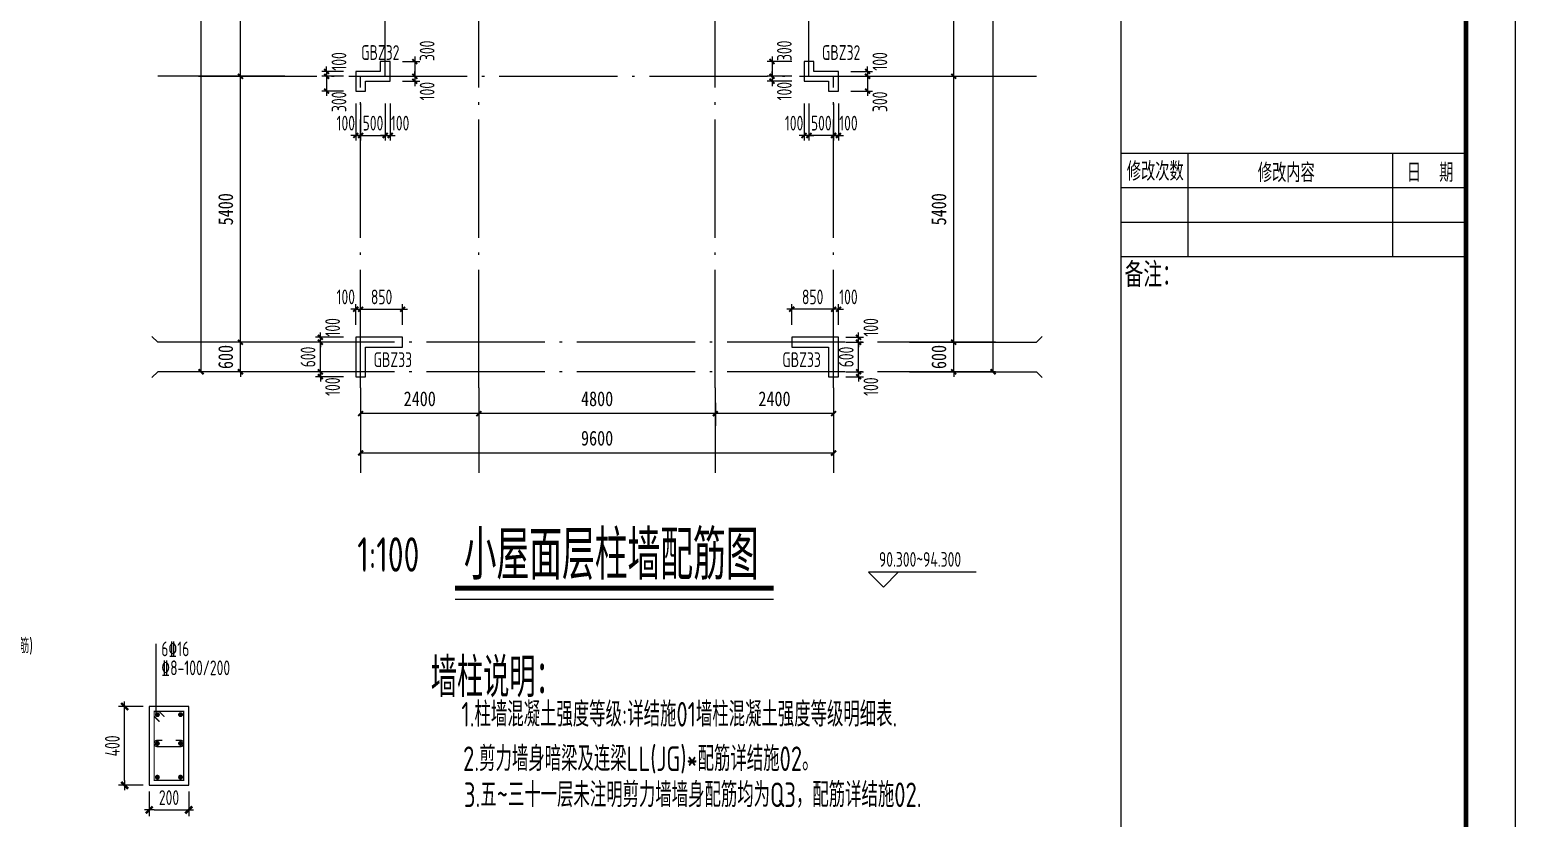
# Model space of a CAD drawing. Extents: x -144902 to 588294, y -160863 to 65494.
# Drawn here: x 33546 to 63700, y -132837 to -116824 of the extents above; entities that cross this region are included whole.
import ezdxf
from ezdxf.enums import TextEntityAlignment as Align

# ---------------------------------------------------------------- set-up
doc = ezdxf.new("R2010")
doc.units = 0
doc.header["$LTSCALE"] = 100
doc.linetypes.add('ACAD_ISO04W100', pattern=[30.5, 24, -3, 0.5, -3])
doc.layers.get('0').update_dxf_attribs({"linetype": 'CONTINUOUS'})
doc.layers.get('Defpoints').update_dxf_attribs({"linetype": 'CONTINUOUS'})
for name, color, linetype in [('1508', 2, 'CONTINUOUS'), ('AXIS', 3, 'CONTINUOUS'), ('colu', 255, 'CONTINUOUS'), ('DIM', 3, 'CONTINUOUS'), ('DIM_ELEV', 3, 'CONTINUOUS'), ('DOTE', 253, 'ACAD_ISO04W100'), ('PUB_TITLE', 4, 'CONTINUOUS'), ('TEXT', 7, 'CONTINUOUS'), ('tk', 7, 'CONTINUOUS'), ('柱', 2, 'CONTINUOUS')]:
    doc.layers.add(name, color=color, linetype=linetype)
for name, color, linetype, lineweight in [('PUB_TEXT', 141, 'CONTINUOUS', 5), ('REIN', 6, 'CONTINUOUS', 18), ('Z-柱大样外框', 7, 'ByLayer', 18), ('Z-详图标注', 3, 'CONTINUOUS', 18)]:
    doc.layers.add(name, color=color, linetype=linetype, lineweight=lineweight)
doc.styles.add('DIM_FONT', font='SIMHEI.TTF', dxfattribs={"width": 0.8})
doc.styles.add('HZTXT2', font='tssdeng.shx', dxfattribs={"width": 0.7, "bigfont": 'tssdchn.shx'})
doc.styles.get("Standard").update_dxf_attribs({"font": 'tssdeng.shx', "width": 0.7, "bigfont": 'tssdchn.shx'})
doc.styles.add('TCCAD_Dimension', font='Tssdeng.shx', dxfattribs={"width": 0.7, "bigfont": 'tssdchn.shx'})
doc.styles.add('TSSD_Dimension', font='Tssdeng.shx', dxfattribs={"width": 0.7, "bigfont": 'tssdchn.shx'})
doc.dimstyles.new('DIMN', dxfattribs={"dimtxt": 300, "dimasz": 100, "dimexe": 250, "dimexo": 300, "dimgap": 150, "dimtad": 1, "dimdec": 0, "dimzin": 0, "dimdsep": 46, "dimtxsty": 'DIM_FONT', "dimblk": 'ARCHTICK', "dimcen": 0.09, "dimclrt": 7, "dimazin": 2, "dimtfac": 1, "dimtdec": 0, "dimtix": 1, "dimtmove": 2, "dimatfit": 3, "dimfxl": 1, "dimtolj": 1, "dimtzin": 0, "dimarcsym": 0})
doc.dimstyles.new('TCCAD_25_100', dxfattribs={"dimtxt": 300, "dimasz": 100, "dimexe": 125, "dimexo": 125, "dimgap": 100, "dimtad": 1, "dimdec": 0, "dimlfac": 0.25, "dimzin": 0, "dimdsep": 46, "dimtxsty": 'TCCAD_Dimension', "dimblk": '_TCDBK25_100', "dimcen": 0, "dimclrt": 7, "dimadec": 0, "dimazin": 0, "dimtfac": 1, "dimtdec": 0, "dimtix": 1, "dimtmove": 2, "dimatfit": 3, "dimfxl": 1, "dimtolj": 1, "dimtzin": 0, "dimarcsym": 0})
doc.dimstyles.new('TSSD_100_100', dxfattribs={"dimtxt": 300, "dimasz": 100, "dimexe": 100, "dimexo": 250, "dimgap": 100, "dimtad": 1, "dimdec": 0, "dimzin": 0, "dimdsep": 46, "dimtxsty": 'TSSD_Dimension', "dimblk": 'ARCHTICK', "dimcen": 0, "dimdle": 100, "dimclrt": 7, "dimadec": 0, "dimazin": 0, "dimtfac": 1, "dimtdec": 0, "dimtix": 1, "dimtmove": 2, "dimatfit": 3, "dimfxl": 1, "dimtolj": 1, "dimtzin": 0, "dimarcsym": 0})

# ---------------------------------------------------------------- blocks, each defined once
blk = doc.blocks.new('A1tk')
at = {"layer": 'PUB_TITLE'}
for p, q in [((76100, 41532), (83100, 41532)), ((77453, 41532), (77453, 39432)), ((81606, 41532), (81606, 39432)), ((76100, 40832), (83100, 40832)), ((76100, 40132), (83100, 40132)), ((76100, 39432), (83100, 39432))]:
    blk.add_line(p, q, dxfattribs=at)
at = {"layer": 'tk'}
blk.add_line((76100, 1000), (76100, 58400), dxfattribs=at)
at = {"layer": 'tk', "color": 5}
blk.add_lwpolyline([(0, 0), (0, 59400), (84100, 59400), (84100, 0)], close=True, dxfattribs=at)
at = {"layer": 'tk', "const_width": 100}
blk.add_lwpolyline([(2500, 1000), (83100, 1000), (83100, 58400), (2500, 58400)], close=True, dxfattribs=at)
at = {"layer": 'PUB_TITLE', "style": 'HZTXT2', "width": 0.8}
for s, height, p in [('修改次数', 380, (76792, 41181)), ('修改内容', 380, (79452, 41154)), ('日  期', 380, (82372, 41154)), ('备注：', 500, (76740, 39089))]:
    blk.add_text(s, height=height, dxfattribs=at).set_placement(p, align=Align.MIDDLE)
blk = doc.blocks.new('_TCDBK25_100')
blk.add_line((-1, 0), (1, 0))
at = {"const_width": 0.5}
blk.add_lwpolyline([(-0.7, -0.7), (0.7, 0.7)], dxfattribs=at)
blk = doc.blocks.new('*D452')
at = {"layer": 'Defpoints', "color": 0}
for p in [(35973, -132167), (36773, -132167), (36773, -132667)]:
    blk.add_point(p, dxfattribs=at)
at = {"layer": 'Z-详图标注', "color": 0, "lineweight": -2}
for p, q in [((35973, -132292), (35973, -132792)), ((36773, -132292), (36773, -132792)), ((36073, -132667), (36673, -132667))]:
    blk.add_line(p, q, dxfattribs=at)
at = {"layer": 'Z-详图标注', "color": 0, "lineweight": -2, "xscale": 100, "yscale": 100, "zscale": 100, "rotation": 180}
blk.add_blockref('_TCDBK25_100', (35973, -132667), dxfattribs=at)
at = {"layer": 'Z-详图标注', "color": 0, "lineweight": -2, "xscale": 100, "yscale": 100, "zscale": 100}
blk.add_blockref('_TCDBK25_100', (36773, -132667), dxfattribs=at)
at = {"layer": 'Z-详图标注', "color": 7, "insert": (36373, -132417), "char_height": 300, "attachment_point": 5, "style": 'TCCAD_Dimension'}
blk.add_mtext('\\A1;200', dxfattribs=at)
blk = doc.blocks.new('*D453')
at = {"layer": 'Defpoints', "color": 0}
for p in [(35473, -130567), (35973, -130567), (35973, -132167)]:
    blk.add_point(p, dxfattribs=at)
at = {"layer": 'Z-详图标注', "color": 0, "lineweight": -2}
for p, q in [((35848, -130567), (35348, -130567)), ((35473, -132067), (35473, -130667)), ((35848, -132167), (35348, -132167))]:
    blk.add_line(p, q, dxfattribs=at)
at = {"layer": 'Z-详图标注', "color": 0, "lineweight": -2, "xscale": 100, "yscale": 100, "zscale": 100}
for p, rotation in [((35473, -130567), 90), ((35473, -132167), 270)]:
    blk.add_blockref('_TCDBK25_100', p, dxfattribs=dict(at, rotation=rotation))
at = {"layer": 'Z-详图标注', "color": 7, "insert": (35223, -131367), "char_height": 300, "attachment_point": 5, "rotation": 90, "style": 'TCCAD_Dimension'}
blk.add_mtext('\\A1;400', dxfattribs=at)
blk = doc.blocks.new('_ArchTick')
at = {"color": 0, "linetype": 'ByBlock', "const_width": 0.4}
blk.add_lwpolyline([(-0.5, -0.5), (0.5, 0.5)], dxfattribs=at)
blk = doc.blocks.new('*D1185')
at = {"layer": 'AXIS', "color": 0, "lineweight": -2}
for p, q in [((47463, -124398), (47463, -124870)), ((49863, -124398), (49863, -124870)), ((49863, -124620), (47463, -124620))]:
    blk.add_line(p, q, dxfattribs=at)
at = {"layer": 'Defpoints', "color": 0}
for p in [(47463, -124098), (49863, -124098), (47463, -124620)]:
    blk.add_point(p, dxfattribs=at)
at = {"layer": 'AXIS', "color": 0, "lineweight": -2, "xscale": 100, "yscale": 100, "zscale": 100, "rotation": 180}
blk.add_blockref('_ArchTick', (47463, -124620), dxfattribs=at)
at = {"layer": 'AXIS', "color": 0, "lineweight": -2, "xscale": 100, "yscale": 100, "zscale": 100}
blk.add_blockref('_ArchTick', (49863, -124620), dxfattribs=at)
at = {"layer": 'AXIS', "color": 7, "insert": (48663, -124320), "char_height": 300, "attachment_point": 5, "style": 'DIM_FONT'}
blk.add_mtext('\\A1;2400', dxfattribs=at)
blk = doc.blocks.new('*D1191')
at = {"layer": 'AXIS', "color": 0, "lineweight": -2}
for p, q in [((51701, -107570), (53351, -107570)), ((53101, -123770), (53101, -107570)), ((51701, -123770), (53351, -123770))]:
    blk.add_line(p, q, dxfattribs=at)
at = {"layer": 'Defpoints', "color": 0}
for p in [(51401, -107570), (53101, -107570), (51401, -123770)]:
    blk.add_point(p, dxfattribs=at)
at = {"layer": 'AXIS', "color": 0, "lineweight": -2, "xscale": 100, "yscale": 100, "zscale": 100}
for p, rotation in [((53101, -107570), 90), ((53101, -123770), 270)]:
    blk.add_blockref('_ArchTick', p, dxfattribs=dict(at, rotation=rotation))
at = {"layer": 'AXIS', "color": 7, "insert": (52801, -115670), "char_height": 300, "attachment_point": 5, "rotation": 90, "style": 'DIM_FONT'}
blk.add_mtext('\\A1;16200', dxfattribs=at)
blk = doc.blocks.new('*D1192')
at = {"layer": 'AXIS', "color": 0, "lineweight": -2}
for p, q in [((51701, -114770), (52551, -114770)), ((52301, -117770), (52301, -114770)), ((51701, -117770), (52551, -117770))]:
    blk.add_line(p, q, dxfattribs=at)
at = {"layer": 'Defpoints', "color": 0}
for p in [(51401, -114770), (52301, -114770), (51401, -117770)]:
    blk.add_point(p, dxfattribs=at)
at = {"layer": 'AXIS', "color": 0, "lineweight": -2, "xscale": 100, "yscale": 100, "zscale": 100}
for p, rotation in [((52301, -114770), 90), ((52301, -117770), 270)]:
    blk.add_blockref('_ArchTick', p, dxfattribs=dict(at, rotation=rotation))
at = {"layer": 'AXIS', "color": 7, "insert": (52001, -116270), "char_height": 300, "attachment_point": 5, "rotation": 90, "style": 'DIM_FONT'}
blk.add_mtext('\\A1;3000', dxfattribs=at)
blk = doc.blocks.new('*D1193')
at = {"layer": 'AXIS', "color": 0, "lineweight": -2}
for p, q in [((51701, -117770), (52551, -117770)), ((52301, -123170), (52301, -117770)), ((51701, -123170), (52551, -123170))]:
    blk.add_line(p, q, dxfattribs=at)
at = {"layer": 'Defpoints', "color": 0}
for p in [(51401, -117770), (52301, -117770), (51401, -123170)]:
    blk.add_point(p, dxfattribs=at)
at = {"layer": 'AXIS', "color": 0, "lineweight": -2, "xscale": 100, "yscale": 100, "zscale": 100}
for p, rotation in [((52301, -117770), 90), ((52301, -123170), 270)]:
    blk.add_blockref('_ArchTick', p, dxfattribs=dict(at, rotation=rotation))
at = {"layer": 'AXIS', "color": 7, "insert": (52001, -120470), "char_height": 300, "attachment_point": 5, "rotation": 90, "style": 'DIM_FONT'}
blk.add_mtext('\\A1;5400', dxfattribs=at)
blk = doc.blocks.new('*D1194')
at = {"layer": 'AXIS', "color": 0, "lineweight": -2}
for p, q in [((51701, -123170), (52551, -123170)), ((52301, -123170), (52301, -123070)), ((52301, -123770), (52301, -123170)), ((51701, -123770), (52551, -123770)), ((52301, -123770), (52301, -123870))]:
    blk.add_line(p, q, dxfattribs=at)
at = {"layer": 'Defpoints', "color": 0}
for p in [(51401, -123170), (52301, -123170), (51401, -123770)]:
    blk.add_point(p, dxfattribs=at)
at = {"layer": 'AXIS', "color": 0, "lineweight": -2, "xscale": 100, "yscale": 100, "zscale": 100}
for p, rotation in [((52301, -123170), 270), ((52301, -123770), 90)]:
    blk.add_blockref('_ArchTick', p, dxfattribs=dict(at, rotation=rotation))
at = {"layer": 'AXIS', "color": 7, "insert": (52001, -123470), "char_height": 300, "attachment_point": 5, "rotation": 90, "style": 'DIM_FONT'}
blk.add_mtext('\\A1;600', dxfattribs=at)
blk = doc.blocks.new('*D1196')
at = {"layer": 'AXIS', "color": 0, "lineweight": -2}
for p, q in [((40263, -124261), (40263, -125670)), ((49863, -124261), (49863, -125670)), ((49863, -125420), (40263, -125420))]:
    blk.add_line(p, q, dxfattribs=at)
at = {"layer": 'Defpoints', "color": 0}
for p in [(40263, -123961), (49863, -123961), (40263, -125420)]:
    blk.add_point(p, dxfattribs=at)
at = {"layer": 'AXIS', "color": 0, "lineweight": -2, "xscale": 100, "yscale": 100, "zscale": 100, "rotation": 180}
blk.add_blockref('_ArchTick', (40263, -125420), dxfattribs=at)
at = {"layer": 'AXIS', "color": 0, "lineweight": -2, "xscale": 100, "yscale": 100, "zscale": 100}
blk.add_blockref('_ArchTick', (49863, -125420), dxfattribs=at)
at = {"layer": 'AXIS', "color": 7, "insert": (45063, -125120), "char_height": 300, "attachment_point": 5, "style": 'DIM_FONT'}
blk.add_mtext('\\A1;9600', dxfattribs=at)
blk = doc.blocks.new('*D1198')
at = {"layer": 'AXIS', "color": 0, "lineweight": -2}
for p, q in [((38424, -107570), (36774, -107570)), ((37024, -123770), (37024, -107570)), ((38424, -123770), (36774, -123770))]:
    blk.add_line(p, q, dxfattribs=at)
at = {"layer": 'Defpoints', "color": 0}
for p in [(37024, -107570), (38724, -107570), (38724, -123770)]:
    blk.add_point(p, dxfattribs=at)
at = {"layer": 'AXIS', "color": 0, "lineweight": -2, "xscale": 100, "yscale": 100, "zscale": 100}
for p, rotation in [((37024, -107570), 90), ((37024, -123770), 270)]:
    blk.add_blockref('_ArchTick', p, dxfattribs=dict(at, rotation=rotation))
at = {"layer": 'AXIS', "color": 7, "insert": (36724, -115670), "char_height": 300, "attachment_point": 5, "rotation": 90, "style": 'DIM_FONT'}
blk.add_mtext('\\A1;16200', dxfattribs=at)
blk = doc.blocks.new('*D1199')
at = {"layer": 'AXIS', "color": 0, "lineweight": -2}
for p, q in [((38424, -114770), (37574, -114770)), ((37824, -117770), (37824, -114770)), ((38424, -117770), (37574, -117770))]:
    blk.add_line(p, q, dxfattribs=at)
at = {"layer": 'Defpoints', "color": 0}
for p in [(37824, -114770), (38724, -114770), (38724, -117770)]:
    blk.add_point(p, dxfattribs=at)
at = {"layer": 'AXIS', "color": 0, "lineweight": -2, "xscale": 100, "yscale": 100, "zscale": 100}
for p, rotation in [((37824, -114770), 90), ((37824, -117770), 270)]:
    blk.add_blockref('_ArchTick', p, dxfattribs=dict(at, rotation=rotation))
at = {"layer": 'AXIS', "color": 7, "insert": (37524, -116270), "char_height": 300, "attachment_point": 5, "rotation": 90, "style": 'DIM_FONT'}
blk.add_mtext('\\A1;3000', dxfattribs=at)
blk = doc.blocks.new('*D1200')
at = {"layer": 'AXIS', "color": 0, "lineweight": -2}
for p, q in [((38424, -117770), (37574, -117770)), ((37824, -123170), (37824, -117770)), ((38424, -123170), (37574, -123170))]:
    blk.add_line(p, q, dxfattribs=at)
at = {"layer": 'Defpoints', "color": 0}
for p in [(37824, -117770), (38724, -117770), (38724, -123170)]:
    blk.add_point(p, dxfattribs=at)
at = {"layer": 'AXIS', "color": 0, "lineweight": -2, "xscale": 100, "yscale": 100, "zscale": 100}
for p, rotation in [((37824, -117770), 90), ((37824, -123170), 270)]:
    blk.add_blockref('_ArchTick', p, dxfattribs=dict(at, rotation=rotation))
at = {"layer": 'AXIS', "color": 7, "insert": (37524, -120470), "char_height": 300, "attachment_point": 5, "rotation": 90, "style": 'DIM_FONT'}
blk.add_mtext('\\A1;5400', dxfattribs=at)
blk = doc.blocks.new('*D1201')
at = {"layer": 'AXIS', "color": 0, "lineweight": -2}
for p, q in [((38424, -123170), (37574, -123170)), ((37824, -123170), (37824, -123070)), ((37824, -123770), (37824, -123170)), ((38424, -123770), (37574, -123770)), ((37824, -123770), (37824, -123870))]:
    blk.add_line(p, q, dxfattribs=at)
at = {"layer": 'Defpoints', "color": 0}
for p in [(37824, -123170), (38724, -123170), (38724, -123770)]:
    blk.add_point(p, dxfattribs=at)
at = {"layer": 'AXIS', "color": 0, "lineweight": -2, "xscale": 100, "yscale": 100, "zscale": 100}
for p, rotation in [((37824, -123170), 270), ((37824, -123770), 90)]:
    blk.add_blockref('_ArchTick', p, dxfattribs=dict(at, rotation=rotation))
at = {"layer": 'AXIS', "color": 7, "insert": (37524, -123470), "char_height": 300, "attachment_point": 5, "rotation": 90, "style": 'DIM_FONT'}
blk.add_mtext('\\A1;600', dxfattribs=at)
blk = doc.blocks.new('*D1204')
at = {"layer": 'AXIS', "color": 0, "lineweight": -2}
for p, q in [((42663, -124398), (42663, -124870)), ((47463, -124398), (47463, -124870)), ((47463, -124620), (42663, -124620))]:
    blk.add_line(p, q, dxfattribs=at)
at = {"layer": 'Defpoints', "color": 0}
for p in [(42663, -124098), (47463, -124098), (42663, -124620)]:
    blk.add_point(p, dxfattribs=at)
at = {"layer": 'AXIS', "color": 0, "lineweight": -2, "xscale": 100, "yscale": 100, "zscale": 100, "rotation": 180}
blk.add_blockref('_ArchTick', (42663, -124620), dxfattribs=at)
at = {"layer": 'AXIS', "color": 0, "lineweight": -2, "xscale": 100, "yscale": 100, "zscale": 100}
blk.add_blockref('_ArchTick', (47463, -124620), dxfattribs=at)
at = {"layer": 'AXIS', "color": 7, "insert": (45063, -124320), "char_height": 300, "attachment_point": 5, "style": 'DIM_FONT'}
blk.add_mtext('\\A1;4800', dxfattribs=at)
blk = doc.blocks.new('*D1205')
at = {"layer": 'AXIS', "color": 0, "lineweight": -2}
for p, q in [((40263, -124398), (40263, -124870)), ((42663, -124398), (42663, -124870)), ((42663, -124620), (40263, -124620))]:
    blk.add_line(p, q, dxfattribs=at)
at = {"layer": 'Defpoints', "color": 0}
for p in [(40263, -124098), (42663, -124098), (40263, -124620)]:
    blk.add_point(p, dxfattribs=at)
at = {"layer": 'AXIS', "color": 0, "lineweight": -2, "xscale": 100, "yscale": 100, "zscale": 100, "rotation": 180}
blk.add_blockref('_ArchTick', (40263, -124620), dxfattribs=at)
at = {"layer": 'AXIS', "color": 0, "lineweight": -2, "xscale": 100, "yscale": 100, "zscale": 100}
blk.add_blockref('_ArchTick', (42663, -124620), dxfattribs=at)
at = {"layer": 'AXIS', "color": 7, "insert": (41463, -124320), "char_height": 300, "attachment_point": 5, "style": 'DIM_FONT'}
blk.add_mtext('\\A1;2400', dxfattribs=at)
blk = doc.blocks.new('*D1231')
at = {"layer": 'Defpoints', "color": 0}
for p in [(49863, -122500), (49863, -123070), (49963, -123070)]:
    blk.add_point(p, dxfattribs=at)
at = {"layer": 'DIM', "color": 0, "lineweight": -2}
for p, q in [((49863, -122820), (49863, -122400)), ((49963, -122820), (49963, -122400)), ((49863, -122500), (49763, -122500)), ((49963, -122500), (49863, -122500)), ((49963, -122500), (50063, -122500))]:
    blk.add_line(p, q, dxfattribs=at)
at = {"layer": 'DIM', "color": 0, "lineweight": -2, "xscale": 100, "yscale": 100, "zscale": 100}
blk.add_blockref('_ArchTick', (49863, -122500), dxfattribs=at)
at = {"layer": 'DIM', "color": 0, "lineweight": -2, "xscale": 100, "yscale": 100, "zscale": 100, "rotation": 180}
blk.add_blockref('_ArchTick', (49963, -122500), dxfattribs=at)
at = {"layer": 'DIM', "color": 7, "insert": (50164, -122250), "char_height": 300, "attachment_point": 5, "style": 'TSSD_Dimension'}
blk.add_mtext('\\A1;100', dxfattribs=at)
blk = doc.blocks.new('*D1232')
at = {"layer": 'Defpoints', "color": 0}
for p in [(49013, -122500), (49013, -123070), (49863, -123070)]:
    blk.add_point(p, dxfattribs=at)
at = {"layer": 'DIM', "color": 0, "lineweight": -2}
for p, q in [((49013, -122820), (49013, -122400)), ((49863, -122820), (49863, -122400)), ((49963, -122500), (48913, -122500))]:
    blk.add_line(p, q, dxfattribs=at)
at = {"layer": 'DIM', "color": 0, "lineweight": -2, "xscale": 100, "yscale": 100, "zscale": 100, "rotation": 180}
blk.add_blockref('_ArchTick', (49013, -122500), dxfattribs=at)
at = {"layer": 'DIM', "color": 0, "lineweight": -2, "xscale": 100, "yscale": 100, "zscale": 100}
blk.add_blockref('_ArchTick', (49863, -122500), dxfattribs=at)
at = {"layer": 'DIM', "color": 7, "insert": (49438, -122250), "char_height": 300, "attachment_point": 5, "style": 'TSSD_Dimension'}
blk.add_mtext('\\A1;850', dxfattribs=at)
blk = doc.blocks.new('*D1233')
at = {"layer": 'Defpoints', "color": 0}
for p in [(49863, -123770), (49863, -123870), (50370, -123770)]:
    blk.add_point(p, dxfattribs=at)
at = {"layer": 'DIM', "color": 0, "lineweight": -2}
for p, q in [((50113, -123770), (50470, -123770)), ((50113, -123870), (50470, -123870)), ((50370, -123770), (50370, -123670)), ((50370, -123870), (50370, -123770)), ((50370, -123870), (50370, -123970))]:
    blk.add_line(p, q, dxfattribs=at)
at = {"layer": 'DIM', "color": 0, "lineweight": -2, "xscale": 100, "yscale": 100, "zscale": 100}
for p, rotation in [((50370, -123770), 270), ((50370, -123870), 90)]:
    blk.add_blockref('_ArchTick', p, dxfattribs=dict(at, rotation=rotation))
at = {"layer": 'DIM', "color": 7, "insert": (50620, -124072), "char_height": 300, "attachment_point": 5, "rotation": 90, "style": 'TSSD_Dimension'}
blk.add_mtext('\\A1;100', dxfattribs=at)
blk = doc.blocks.new('*D1234')
at = {"layer": 'Defpoints', "color": 0}
for p in [(49863, -123070), (49863, -123170), (50370, -123070)]:
    blk.add_point(p, dxfattribs=at)
at = {"layer": 'DIM', "color": 0, "lineweight": -2}
for p, q in [((50370, -123070), (50370, -122970)), ((50113, -123070), (50470, -123070)), ((50113, -123170), (50470, -123170)), ((50370, -123170), (50370, -123070)), ((50370, -123170), (50370, -123270))]:
    blk.add_line(p, q, dxfattribs=at)
at = {"layer": 'DIM', "color": 0, "lineweight": -2, "xscale": 100, "yscale": 100, "zscale": 100}
for p, rotation in [((50370, -123070), 270), ((50370, -123170), 90)]:
    blk.add_blockref('_ArchTick', p, dxfattribs=dict(at, rotation=rotation))
at = {"layer": 'DIM', "color": 7, "insert": (50620, -122868), "char_height": 300, "attachment_point": 5, "rotation": 90, "style": 'TSSD_Dimension'}
blk.add_mtext('\\A1;100', dxfattribs=at)
blk = doc.blocks.new('*D1251')
at = {"layer": 'Defpoints', "color": 0}
for p in [(49963, -117670), (49963, -117770), (50553, -117770)]:
    blk.add_point(p, dxfattribs=at)
at = {"layer": 'DIM', "color": 0, "lineweight": -2}
for p, q in [((50553, -117670), (50553, -117570)), ((50213, -117670), (50653, -117670)), ((50213, -117770), (50653, -117770)), ((50553, -117670), (50553, -117770)), ((50553, -117770), (50553, -117870))]:
    blk.add_line(p, q, dxfattribs=at)
at = {"layer": 'DIM', "color": 0, "lineweight": -2, "xscale": 100, "yscale": 100, "zscale": 100}
for p, rotation in [((50553, -117670), 270), ((50553, -117770), 90)]:
    blk.add_blockref('_ArchTick', p, dxfattribs=dict(at, rotation=rotation))
at = {"layer": 'DIM', "color": 7, "insert": (50803, -117468), "char_height": 300, "attachment_point": 5, "rotation": 90, "style": 'TSSD_Dimension'}
blk.add_mtext('\\A1;100', dxfattribs=at)
blk = doc.blocks.new('*D1252')
at = {"layer": 'Defpoints', "color": 0}
for p in [(49963, -117770), (49963, -118070), (50553, -118070)]:
    blk.add_point(p, dxfattribs=at)
at = {"layer": 'DIM', "color": 0, "lineweight": -2}
for p, q in [((50213, -117770), (50653, -117770)), ((50553, -117670), (50553, -118170)), ((50213, -118070), (50653, -118070))]:
    blk.add_line(p, q, dxfattribs=at)
at = {"layer": 'DIM', "color": 0, "lineweight": -2, "xscale": 100, "yscale": 100, "zscale": 100}
for p, rotation in [((50553, -117770), 90), ((50553, -118070), 270)]:
    blk.add_blockref('_ArchTick', p, dxfattribs=dict(at, rotation=rotation))
at = {"layer": 'DIM', "color": 7, "insert": (50803, -118288), "char_height": 300, "attachment_point": 5, "rotation": 90, "style": 'TSSD_Dimension'}
blk.add_mtext('\\A1;300', dxfattribs=at)
blk = doc.blocks.new('*D1253')
at = {"layer": 'Defpoints', "color": 0}
for p in [(49863, -118070), (49963, -118070), (49863, -118971)]:
    blk.add_point(p, dxfattribs=at)
at = {"layer": 'DIM', "color": 0, "lineweight": -2}
for p, q in [((49863, -118320), (49863, -119071)), ((49963, -118320), (49963, -119071)), ((49863, -118971), (49763, -118971)), ((49963, -118971), (49863, -118971)), ((49963, -118971), (50063, -118971))]:
    blk.add_line(p, q, dxfattribs=at)
at = {"layer": 'DIM', "color": 0, "lineweight": -2, "xscale": 100, "yscale": 100, "zscale": 100}
blk.add_blockref('_ArchTick', (49863, -118971), dxfattribs=at)
at = {"layer": 'DIM', "color": 0, "lineweight": -2, "xscale": 100, "yscale": 100, "zscale": 100, "rotation": 180}
blk.add_blockref('_ArchTick', (49963, -118971), dxfattribs=at)
at = {"layer": 'DIM', "color": 7, "insert": (50164, -118721), "char_height": 300, "attachment_point": 5, "style": 'TSSD_Dimension'}
blk.add_mtext('\\A1;100', dxfattribs=at)
blk = doc.blocks.new('*D1254')
at = {"layer": 'Defpoints', "color": 0}
for p in [(49363, -118070), (49863, -118070), (49363, -118971)]:
    blk.add_point(p, dxfattribs=at)
at = {"layer": 'DIM', "color": 0, "lineweight": -2}
for p, q in [((49363, -118320), (49363, -119071)), ((49863, -118320), (49863, -119071)), ((49363, -118971), (49263, -118971)), ((49863, -118971), (49363, -118971)), ((49863, -118971), (49963, -118971))]:
    blk.add_line(p, q, dxfattribs=at)
at = {"layer": 'DIM', "color": 0, "lineweight": -2, "xscale": 100, "yscale": 100, "zscale": 100}
blk.add_blockref('_ArchTick', (49363, -118971), dxfattribs=at)
at = {"layer": 'DIM', "color": 0, "lineweight": -2, "xscale": 100, "yscale": 100, "zscale": 100, "rotation": 180}
blk.add_blockref('_ArchTick', (49863, -118971), dxfattribs=at)
at = {"layer": 'DIM', "color": 7, "insert": (49613, -118721), "char_height": 300, "attachment_point": 5, "style": 'TSSD_Dimension'}
blk.add_mtext('\\A1;500', dxfattribs=at)
blk = doc.blocks.new('*D1255')
at = {"layer": 'Defpoints', "color": 0}
for p in [(49263, -118070), (49363, -118070), (49263, -118971)]:
    blk.add_point(p, dxfattribs=at)
at = {"layer": 'DIM', "color": 0, "lineweight": -2}
for p, q in [((49263, -118320), (49263, -119071)), ((49363, -118320), (49363, -119071)), ((49263, -118971), (49163, -118971)), ((49363, -118971), (49263, -118971)), ((49363, -118971), (49463, -118971))]:
    blk.add_line(p, q, dxfattribs=at)
at = {"layer": 'DIM', "color": 0, "lineweight": -2, "xscale": 100, "yscale": 100, "zscale": 100}
blk.add_blockref('_ArchTick', (49263, -118971), dxfattribs=at)
at = {"layer": 'DIM', "color": 0, "lineweight": -2, "xscale": 100, "yscale": 100, "zscale": 100, "rotation": 180}
blk.add_blockref('_ArchTick', (49363, -118971), dxfattribs=at)
at = {"layer": 'DIM', "color": 7, "insert": (49061, -118721), "char_height": 300, "attachment_point": 5, "style": 'TSSD_Dimension'}
blk.add_mtext('\\A1;100', dxfattribs=at)
blk = doc.blocks.new('*D1256')
at = {"layer": 'Defpoints', "color": 0}
for p in [(49263, -117470), (48613, -117770), (49263, -117770)]:
    blk.add_point(p, dxfattribs=at)
at = {"layer": 'DIM', "color": 0, "lineweight": -2}
for p, q in [((49013, -117470), (48513, -117470)), ((48613, -117370), (48613, -117870)), ((49013, -117770), (48513, -117770))]:
    blk.add_line(p, q, dxfattribs=at)
at = {"layer": 'DIM', "color": 0, "lineweight": -2, "xscale": 100, "yscale": 100, "zscale": 100}
for p, rotation in [((48613, -117470), 90), ((48613, -117770), 270)]:
    blk.add_blockref('_ArchTick', p, dxfattribs=dict(at, rotation=rotation))
at = {"layer": 'DIM', "color": 7, "insert": (48863, -117252), "char_height": 300, "attachment_point": 5, "rotation": 90, "style": 'TSSD_Dimension'}
blk.add_mtext('\\A1;300', dxfattribs=at)
blk = doc.blocks.new('*D1257')
at = {"layer": 'Defpoints', "color": 0}
for p in [(48613, -117870), (49263, -117770), (49263, -117870)]:
    blk.add_point(p, dxfattribs=at)
at = {"layer": 'DIM', "color": 0, "lineweight": -2}
for p, q in [((49013, -117770), (48513, -117770)), ((49013, -117870), (48513, -117870)), ((48613, -117770), (48613, -117670)), ((48613, -117770), (48613, -117870)), ((48613, -117870), (48613, -117970))]:
    blk.add_line(p, q, dxfattribs=at)
at = {"layer": 'DIM', "color": 0, "lineweight": -2, "xscale": 100, "yscale": 100, "zscale": 100}
for p, rotation in [((48613, -117770), 270), ((48613, -117870), 90)]:
    blk.add_blockref('_ArchTick', p, dxfattribs=dict(at, rotation=rotation))
at = {"layer": 'DIM', "color": 7, "insert": (48863, -118072), "char_height": 300, "attachment_point": 5, "rotation": 90, "style": 'TSSD_Dimension'}
blk.add_mtext('\\A1;100', dxfattribs=at)
blk = doc.blocks.new('*D1258')
at = {"layer": 'Defpoints', "color": 0}
for p in [(39573, -117770), (40163, -117670), (40163, -117770)]:
    blk.add_point(p, dxfattribs=at)
at = {"layer": 'DIM', "color": 0, "lineweight": -2}
for p, q in [((39573, -117670), (39573, -117570)), ((39913, -117670), (39473, -117670)), ((39913, -117770), (39473, -117770)), ((39573, -117670), (39573, -117770)), ((39573, -117770), (39573, -117870))]:
    blk.add_line(p, q, dxfattribs=at)
at = {"layer": 'DIM', "color": 0, "lineweight": -2, "xscale": 100, "yscale": 100, "zscale": 100}
for p, rotation in [((39573, -117670), 270), ((39573, -117770), 90)]:
    blk.add_blockref('_ArchTick', p, dxfattribs=dict(at, rotation=rotation))
at = {"layer": 'DIM', "color": 7, "insert": (39823, -117468), "char_height": 300, "attachment_point": 5, "rotation": 90, "style": 'TSSD_Dimension'}
blk.add_mtext('\\A1;100', dxfattribs=at)
blk = doc.blocks.new('*D1259')
at = {"layer": 'Defpoints', "color": 0}
for p in [(40163, -117770), (39573, -118070), (40163, -118070)]:
    blk.add_point(p, dxfattribs=at)
at = {"layer": 'DIM', "color": 0, "lineweight": -2}
for p, q in [((39913, -117770), (39473, -117770)), ((39573, -117670), (39573, -118170)), ((39913, -118070), (39473, -118070))]:
    blk.add_line(p, q, dxfattribs=at)
at = {"layer": 'DIM', "color": 0, "lineweight": -2, "xscale": 100, "yscale": 100, "zscale": 100}
for p, rotation in [((39573, -117770), 90), ((39573, -118070), 270)]:
    blk.add_blockref('_ArchTick', p, dxfattribs=dict(at, rotation=rotation))
at = {"layer": 'DIM', "color": 7, "insert": (39823, -118288), "char_height": 300, "attachment_point": 5, "rotation": 90, "style": 'TSSD_Dimension'}
blk.add_mtext('\\A1;300', dxfattribs=at)
blk = doc.blocks.new('*D1260')
at = {"layer": 'Defpoints', "color": 0}
for p in [(40163, -118070), (40263, -118070), (40263, -118971)]:
    blk.add_point(p, dxfattribs=at)
at = {"layer": 'DIM', "color": 0, "lineweight": -2}
for p, q in [((40163, -118320), (40163, -119071)), ((40263, -118320), (40263, -119071)), ((40163, -118971), (40063, -118971)), ((40163, -118971), (40263, -118971)), ((40263, -118971), (40363, -118971))]:
    blk.add_line(p, q, dxfattribs=at)
at = {"layer": 'DIM', "color": 0, "lineweight": -2, "xscale": 100, "yscale": 100, "zscale": 100}
blk.add_blockref('_ArchTick', (40163, -118971), dxfattribs=at)
at = {"layer": 'DIM', "color": 0, "lineweight": -2, "xscale": 100, "yscale": 100, "zscale": 100, "rotation": 180}
blk.add_blockref('_ArchTick', (40263, -118971), dxfattribs=at)
at = {"layer": 'DIM', "color": 7, "insert": (39961, -118721), "char_height": 300, "attachment_point": 5, "style": 'TSSD_Dimension'}
blk.add_mtext('\\A1;100', dxfattribs=at)
blk = doc.blocks.new('*D1261')
at = {"layer": 'Defpoints', "color": 0}
for p in [(40263, -118070), (40763, -118070), (40763, -118971)]:
    blk.add_point(p, dxfattribs=at)
at = {"layer": 'DIM', "color": 0, "lineweight": -2}
for p, q in [((40263, -118320), (40263, -119071)), ((40763, -118320), (40763, -119071)), ((40263, -118971), (40163, -118971)), ((40263, -118971), (40763, -118971)), ((40763, -118971), (40863, -118971))]:
    blk.add_line(p, q, dxfattribs=at)
at = {"layer": 'DIM', "color": 0, "lineweight": -2, "xscale": 100, "yscale": 100, "zscale": 100}
blk.add_blockref('_ArchTick', (40263, -118971), dxfattribs=at)
at = {"layer": 'DIM', "color": 0, "lineweight": -2, "xscale": 100, "yscale": 100, "zscale": 100, "rotation": 180}
blk.add_blockref('_ArchTick', (40763, -118971), dxfattribs=at)
at = {"layer": 'DIM', "color": 7, "insert": (40513, -118721), "char_height": 300, "attachment_point": 5, "style": 'TSSD_Dimension'}
blk.add_mtext('\\A1;500', dxfattribs=at)
blk = doc.blocks.new('*D1262')
at = {"layer": 'Defpoints', "color": 0}
for p in [(40763, -118070), (40863, -118070), (40863, -118971)]:
    blk.add_point(p, dxfattribs=at)
at = {"layer": 'DIM', "color": 0, "lineweight": -2}
for p, q in [((40763, -118320), (40763, -119071)), ((40863, -118320), (40863, -119071)), ((40763, -118971), (40663, -118971)), ((40763, -118971), (40863, -118971)), ((40863, -118971), (40963, -118971))]:
    blk.add_line(p, q, dxfattribs=at)
at = {"layer": 'DIM', "color": 0, "lineweight": -2, "xscale": 100, "yscale": 100, "zscale": 100}
blk.add_blockref('_ArchTick', (40763, -118971), dxfattribs=at)
at = {"layer": 'DIM', "color": 0, "lineweight": -2, "xscale": 100, "yscale": 100, "zscale": 100, "rotation": 180}
blk.add_blockref('_ArchTick', (40863, -118971), dxfattribs=at)
at = {"layer": 'DIM', "color": 7, "insert": (41064, -118721), "char_height": 300, "attachment_point": 5, "style": 'TSSD_Dimension'}
blk.add_mtext('\\A1;100', dxfattribs=at)
blk = doc.blocks.new('*D1263')
at = {"layer": 'Defpoints', "color": 0}
for p in [(40863, -117470), (40863, -117770), (41362, -117770)]:
    blk.add_point(p, dxfattribs=at)
at = {"layer": 'DIM', "color": 0, "lineweight": -2}
for p, q in [((41113, -117470), (41462, -117470)), ((41362, -117370), (41362, -117870)), ((41113, -117770), (41462, -117770))]:
    blk.add_line(p, q, dxfattribs=at)
at = {"layer": 'DIM', "color": 0, "lineweight": -2, "xscale": 100, "yscale": 100, "zscale": 100}
for p, rotation in [((41362, -117470), 90), ((41362, -117770), 270)]:
    blk.add_blockref('_ArchTick', p, dxfattribs=dict(at, rotation=rotation))
at = {"layer": 'DIM', "color": 7, "insert": (41612, -117252), "char_height": 300, "attachment_point": 5, "rotation": 90, "style": 'TSSD_Dimension'}
blk.add_mtext('\\A1;300', dxfattribs=at)
blk = doc.blocks.new('*D1264')
at = {"layer": 'Defpoints', "color": 0}
for p in [(40863, -117770), (40863, -117870), (41362, -117870)]:
    blk.add_point(p, dxfattribs=at)
at = {"layer": 'DIM', "color": 0, "lineweight": -2}
for p, q in [((41113, -117770), (41462, -117770)), ((41113, -117870), (41462, -117870)), ((41362, -117770), (41362, -117670)), ((41362, -117770), (41362, -117870)), ((41362, -117870), (41362, -117970))]:
    blk.add_line(p, q, dxfattribs=at)
at = {"layer": 'DIM', "color": 0, "lineweight": -2, "xscale": 100, "yscale": 100, "zscale": 100}
for p, rotation in [((41362, -117770), 270), ((41362, -117870), 90)]:
    blk.add_blockref('_ArchTick', p, dxfattribs=dict(at, rotation=rotation))
at = {"layer": 'DIM', "color": 7, "insert": (41612, -118072), "char_height": 300, "attachment_point": 5, "rotation": 90, "style": 'TSSD_Dimension'}
blk.add_mtext('\\A1;100', dxfattribs=at)
blk = doc.blocks.new('*D1265')
at = {"layer": 'Defpoints', "color": 0}
for p in [(40263, -122500), (40163, -123070), (40263, -123070)]:
    blk.add_point(p, dxfattribs=at)
at = {"layer": 'DIM', "color": 0, "lineweight": -2}
for p, q in [((40163, -122820), (40163, -122400)), ((40263, -122820), (40263, -122400)), ((40163, -122500), (40063, -122500)), ((40163, -122500), (40263, -122500)), ((40263, -122500), (40363, -122500))]:
    blk.add_line(p, q, dxfattribs=at)
at = {"layer": 'DIM', "color": 0, "lineweight": -2, "xscale": 100, "yscale": 100, "zscale": 100}
blk.add_blockref('_ArchTick', (40163, -122500), dxfattribs=at)
at = {"layer": 'DIM', "color": 0, "lineweight": -2, "xscale": 100, "yscale": 100, "zscale": 100, "rotation": 180}
blk.add_blockref('_ArchTick', (40263, -122500), dxfattribs=at)
at = {"layer": 'DIM', "color": 7, "insert": (39961, -122250), "char_height": 300, "attachment_point": 5, "style": 'TSSD_Dimension'}
blk.add_mtext('\\A1;100', dxfattribs=at)
blk = doc.blocks.new('*D1266')
at = {"layer": 'Defpoints', "color": 0}
for p in [(41113, -122500), (40263, -123070), (41113, -123070)]:
    blk.add_point(p, dxfattribs=at)
at = {"layer": 'DIM', "color": 0, "lineweight": -2}
for p, q in [((40263, -122820), (40263, -122400)), ((41113, -122820), (41113, -122400)), ((40163, -122500), (41213, -122500))]:
    blk.add_line(p, q, dxfattribs=at)
at = {"layer": 'DIM', "color": 0, "lineweight": -2, "xscale": 100, "yscale": 100, "zscale": 100, "rotation": 180}
blk.add_blockref('_ArchTick', (40263, -122500), dxfattribs=at)
at = {"layer": 'DIM', "color": 0, "lineweight": -2, "xscale": 100, "yscale": 100, "zscale": 100}
blk.add_blockref('_ArchTick', (41113, -122500), dxfattribs=at)
at = {"layer": 'DIM', "color": 7, "insert": (40688, -122250), "char_height": 300, "attachment_point": 5, "style": 'TSSD_Dimension'}
blk.add_mtext('\\A1;850', dxfattribs=at)
blk = doc.blocks.new('*D1267')
at = {"layer": 'Defpoints', "color": 0}
for p in [(39445, -123770), (40163, -123770), (40163, -123870)]:
    blk.add_point(p, dxfattribs=at)
at = {"layer": 'DIM', "color": 0, "lineweight": -2}
for p, q in [((39913, -123770), (39345, -123770)), ((39913, -123870), (39345, -123870)), ((39445, -123770), (39445, -123670)), ((39445, -123870), (39445, -123770)), ((39445, -123870), (39445, -123970))]:
    blk.add_line(p, q, dxfattribs=at)
at = {"layer": 'DIM', "color": 0, "lineweight": -2, "xscale": 100, "yscale": 100, "zscale": 100}
for p, rotation in [((39445, -123770), 270), ((39445, -123870), 90)]:
    blk.add_blockref('_ArchTick', p, dxfattribs=dict(at, rotation=rotation))
at = {"layer": 'DIM', "color": 7, "insert": (39695, -124072), "char_height": 300, "attachment_point": 5, "rotation": 90, "style": 'TSSD_Dimension'}
blk.add_mtext('\\A1;100', dxfattribs=at)
blk = doc.blocks.new('*D1268')
at = {"layer": 'Defpoints', "color": 0}
for p in [(39445, -123070), (40163, -123070), (40163, -123170)]:
    blk.add_point(p, dxfattribs=at)
at = {"layer": 'DIM', "color": 0, "lineweight": -2}
for p, q in [((39445, -123070), (39445, -122970)), ((39913, -123070), (39345, -123070)), ((39913, -123170), (39345, -123170)), ((39445, -123170), (39445, -123070)), ((39445, -123170), (39445, -123270))]:
    blk.add_line(p, q, dxfattribs=at)
at = {"layer": 'DIM', "color": 0, "lineweight": -2, "xscale": 100, "yscale": 100, "zscale": 100}
for p, rotation in [((39445, -123070), 270), ((39445, -123170), 90)]:
    blk.add_blockref('_ArchTick', p, dxfattribs=dict(at, rotation=rotation))
at = {"layer": 'DIM', "color": 7, "insert": (39695, -122868), "char_height": 300, "attachment_point": 5, "rotation": 90, "style": 'TSSD_Dimension'}
blk.add_mtext('\\A1;100', dxfattribs=at)
blk = doc.blocks.new('*D1269')
at = {"layer": 'Defpoints', "color": 0}
for p in [(39445, -123170), (40163, -123170), (40163, -123770)]:
    blk.add_point(p, dxfattribs=at)
at = {"layer": 'DIM', "color": 0, "lineweight": -2}
for p, q in [((39913, -123170), (39345, -123170)), ((39445, -123170), (39445, -123070)), ((39445, -123770), (39445, -123170)), ((39913, -123770), (39345, -123770)), ((39445, -123770), (39445, -123870))]:
    blk.add_line(p, q, dxfattribs=at)
at = {"layer": 'DIM', "color": 0, "lineweight": -2, "xscale": 100, "yscale": 100, "zscale": 100}
for p, rotation in [((39445, -123170), 270), ((39445, -123770), 90)]:
    blk.add_blockref('_ArchTick', p, dxfattribs=dict(at, rotation=rotation))
at = {"layer": 'DIM', "color": 7, "insert": (39195, -123470), "char_height": 300, "attachment_point": 5, "rotation": 90, "style": 'TSSD_Dimension'}
blk.add_mtext('\\A1;600', dxfattribs=at)
blk = doc.blocks.new('*D1270')
at = {"layer": 'Defpoints', "color": 0}
for p in [(49863, -123170), (50370, -123170), (49863, -123770)]:
    blk.add_point(p, dxfattribs=at)
at = {"layer": 'DIM', "color": 0, "lineweight": -2}
for p, q in [((50113, -123170), (50470, -123170)), ((50370, -123170), (50370, -123070)), ((50370, -123770), (50370, -123170)), ((50113, -123770), (50470, -123770)), ((50370, -123770), (50370, -123870))]:
    blk.add_line(p, q, dxfattribs=at)
at = {"layer": 'DIM', "color": 0, "lineweight": -2, "xscale": 100, "yscale": 100, "zscale": 100}
for p, rotation in [((50370, -123170), 270), ((50370, -123770), 90)]:
    blk.add_blockref('_ArchTick', p, dxfattribs=dict(at, rotation=rotation))
at = {"layer": 'DIM', "color": 7, "insert": (50120, -123470), "char_height": 300, "attachment_point": 5, "rotation": 90, "style": 'TSSD_Dimension'}
blk.add_mtext('\\A1;600', dxfattribs=at)

msp = doc.modelspace()

# ---------------------------------------------------------------- linework, layer by layer
at = {"layer": 'AXIS'}
for p, q in [((38723.791, -117770.276), (36144.337, -117770.276)), ((51401.224, -117770.276), (53980.678, -117770.276)), ((36027.18, -123053.118), (36144.337, -123170.276)), ((38723.791, -123170.276), (36144.337, -123170.276)), ((51401.224, -123170.276), (53980.678, -123170.276)), ((54097.835, -123053.118), (53980.678, -123170.276)), ((36027.18, -123887.433), (36144.337, -123770.276)), ((38723.791, -123770.276), (36144.337, -123770.276)), ((51401.224, -123770.276), (53980.678, -123770.276)), ((54097.835, -123887.433), (53980.678, -123770.276)), ((40262.507, -124097.52), (40262.507, -125820.006)), ((42662.507, -124097.52), (42662.507, -125820.006)), ((47462.507, -124097.52), (47462.507, -125820.006)), ((49862.507, -124097.52), (49862.507, -125820.006))]:
    msp.add_line(p, q, dxfattribs=at)
at = {"layer": 'colu', "elevation": 0}
for points in [[(40662.507, -117470.276), (40662.507, -117670.276), (40162.507, -117670.276), (40162.507, -118070.276), (40362.507, -118070.276), (40362.507, -117870.276), (40862.507, -117870.276), (40862.507, -117470.276)], [(49262.507, -117470.276), (49262.507, -117870.276), (49762.507, -117870.276), (49762.507, -118070.276), (49962.507, -118070.276), (49962.507, -117670.276), (49462.507, -117670.276), (49462.507, -117470.276)], [(40362.507, -123869.84), (40362.507, -123270.276), (41112.507, -123270.276), (41112.507, -123070.276), (40162.507, -123070.276), (40162.507, -123869.84)], [(49962.507, -123869.84), (49962.507, -123070.276), (49012.507, -123070.276), (49012.507, -123270.276), (49762.507, -123270.276), (49762.507, -123869.84)]]:
    msp.add_lwpolyline(points, close=True, dxfattribs=at)
at = {"layer": 'DIM_ELEV'}
for p, q in [((50874.139, -128140.917), (50574.139, -127840.917)), ((52755.439, -127840.917), (50574.139, -127840.917)), ((50874.139, -128140.917), (51174.139, -127840.917))]:
    msp.add_line(p, q, dxfattribs=at)
at = {"layer": 'DOTE'}
for p, q in [((40762.507, -117770.276), (40762.507, -106570.276)), ((42662.507, -124097.52), (42662.507, -106570.276)), ((47462.507, -124097.52), (47462.507, -106570.276)), ((49362.507, -117770.276), (49362.507, -106570.276)), ((36973.848, -117770.276), (53151.167, -117770.276)), ((40262.507, -124097.52), (40262.507, -117770.276)), ((49862.507, -124097.52), (49862.507, -117770.276)), ((53151.167, -123170.276), (36973.848, -123170.276)), ((53151.167, -123770.276), (36973.848, -123770.276))]:
    msp.add_line(p, q, dxfattribs=at)
at = {"layer": 'REIN', "color": 210, "const_width": 25}
msp.add_lwpolyline([(36178.571, -130873.435), (36072.505, -130767.369), (36072.505, -130667.369), (36672.505, -130667.369), (36672.505, -132067.369), (36072.505, -132067.369), (36072.505, -130667.369), (36172.505, -130667.369), (36278.571, -130773.435)], dxfattribs=at)
at = {"layer": 'REIN', "color": 6, "const_width": 50}
for points in [[(36112.505, -130732.369, 1), (36162.505, -130732.369, 1)], [(36582.505, -130732.369, 1), (36632.505, -130732.369, 1)], [(36112.505, -131317.455, 1), (36162.505, -131317.455, 1)], [(36582.505, -131317.455, 1), (36632.505, -131317.455, 1)], [(36112.505, -132002.369, 1), (36162.505, -132002.369, 1)], [(36582.505, -132002.369, 1), (36632.505, -132002.369, 1)]]:
    msp.add_lwpolyline(points, format="xyb", close=True, dxfattribs=at)
at = {"layer": 'REIN', "color": 6, "const_width": 25}
msp.add_lwpolyline([(36507.505, -131252.455), (36607.505, -131252.455, -1), (36607.505, -131382.455), (36137.505, -131382.455, -1), (36137.505, -131252.455), (36237.505, -131252.455)], format="xyb", dxfattribs=at)
at = {"layer": 'TEXT'}
for p, q in [((48643.703, -128165.025), (42179.65, -128165.025)), ((48643.703, -128390.976), (42179.65, -128390.976))]:
    msp.add_line(p, q, dxfattribs=at)
at = {"layer": 'TEXT', "const_width": 100}
msp.add_lwpolyline([(48643.703, -128164.417), (42179.65, -128164.417)], dxfattribs=at)
at = {"layer": 'Z-柱大样外框'}
msp.add_lwpolyline([(36772.505, -132167.369), (36772.505, -130567.369), (35972.505, -130567.369), (35972.505, -132167.369)], close=True, dxfattribs=at)
at = {"layer": '柱'}
msp.add_line((36112.505, -130732.369), (36112.505, -129291.389), dxfattribs=at)

# ---------------------------------------------------------------- block references
at = {"layer": '1508'}
msp.add_blockref('A1tk', (-20399.668, -160862.678), dxfattribs=at)

# ---------------------------------------------------------------- texts
at = {"layer": 'PUB_TEXT', "width": 0.705882}
msp.add_text('90.300~94.300', height=297.5, dxfattribs=at).set_placement((50783.47, -127729.009))
at = {"layer": 'TEXT', "color": 100, "width": 0.7}
for s, p in [('GBZ32', (40273.612, -117437.716)), ('GBZ32', (49627.822, -117437.716)), ('GBZ33', (40526.024, -123673.712)), ('GBZ33', (48823.607, -123673.712))]:
    msp.add_text(s, height=300, dxfattribs=at).set_placement(p)
at = {"layer": 'TEXT', "width": 0.7}
for s, height, p in [('小屋面层柱墙配筋图', 1000, (42355.426, -127990.112, -1140.819)), ('1:100', 700, (40194.951, -127830.604)), ('墙柱说明：', 800, (41685.778, -130377.137)), ('2.剪力墙身暗梁及连梁LL(JG)*配筋详结施02。', 500, (42342.437, -131877.177)), ('3.五~三十一层未注明剪力墙墙身配筋均为Q3，配筋详结施02.', 500, (42359.11, -132609.56))]:
    msp.add_text(s, height=height, dxfattribs=at).set_placement(p)
msp.add_text('1.柱墙混凝土强度等级:详结施01墙柱混凝土强度等级明细表.', height=500, dxfattribs=at).set_placement((42308.893, -131124.962), align=Align.BOTTOM_LEFT)
at = {"layer": '柱', "width": 0.7}
for s, p in [('4\x8416(角筋)', (32486.899, -129484.335)), ('6%%13216 ', (36216.162, -129547.16)), ('%%1328-100/200', (36216.162, -129931.688))]:
    msp.add_text(s, height=300, dxfattribs=at).set_placement(p)

# ---------------------------------------------------------------- dimensions: what is measured, and where the dimension line sits
at = {"layer": 'AXIS'}
for p1, p2, distance, picture, middle in [((38723.791, -123770.276), (38723.791, -107570.276), 1699.686, '*D1198', (36724.105, -115670.276)), ((51401.224, -123770.276), (51401.224, -107570.276), -1699.686, '*D1191', (52800.91, -115670.276)), ((38723.791, -117770.276), (38723.791, -114770.276), 899.686, '*D1199', (37524.105, -116270.276)), ((51401.224, -117770.276), (51401.224, -114770.276), -899.686, '*D1192', (52000.91, -116270.276)), ((38723.791, -123170.276), (38723.791, -117770.276), 899.686, '*D1200', (37524.105, -120470.276)), ((51401.224, -123170.276), (51401.224, -117770.276), -899.686, '*D1193', (52000.91, -120470.276)), ((38723.791, -123770.276), (38723.791, -123170.276), 899.686, '*D1201', (37524.105, -123470.276)), ((51401.224, -123770.276), (51401.224, -123170.276), -899.686, '*D1194', (52000.91, -123470.276)), ((42662.507, -124097.52), (40262.507, -124097.52), 522.486, '*D1205', (41462.507, -124320.006)), ((47462.507, -124097.52), (42662.507, -124097.52), 522.486, '*D1204', (45062.507, -124320.006)), ((49862.507, -124097.52), (47462.507, -124097.52), 522.486, '*D1185', (48662.507, -124320.006))]:
    dim = msp.add_aligned_dim(p1=p1, p2=p2, distance=distance, dimstyle='DIMN', dxfattribs=at)
    dim.commit()
    dim.dimension.update_dxf_attribs({"geometry": picture, "text_midpoint": middle})
dim = msp.add_linear_dim(base=(40262.507, -125420.006), p1=(49862.507, -123960.95), p2=(40262.507, -123960.95), angle=180, dimstyle='DIMN', dxfattribs=at)
dim.commit()
dim.dimension.update_dxf_attribs({"geometry": '*D1196', "text_midpoint": (45062.507, -125120.006)})
at = {"layer": 'DIM'}
for base, p1, p2, angle, picture, middle, dimtype in [((41362.444, -117770.276), (40862.507, -117470.276), (40862.507, -117770.276), 90, '*D1263', (41612.444, -117252.199), 160), ((48612.848, -117770.276), (49262.507, -117470.276), (49262.507, -117770.276), 90, '*D1256', (48862.848, -117252.199), 160), ((39572.506, -117770.276), (40162.507, -117670.276), (40162.507, -117770.276), 90, '*D1258', (39822.506, -117468.352), 160), ((50552.509, -117770.276), (49962.507, -117670.276), (49962.507, -117770.276), 90, '*D1251', (50802.509, -117468.352), 160), ((39572.506, -118070.276), (40162.507, -117770.276), (40162.507, -118070.276), 90, '*D1259', (39822.506, -118288.352), 160), ((41362.444, -117870.276), (40862.507, -117770.276), (40862.507, -117870.276), 90, '*D1264', (41612.444, -118072.199), 160), ((48612.848, -117870.276), (49262.507, -117770.276), (49262.507, -117870.276), 90, '*D1257', (48862.848, -118072.199), 160), ((50552.509, -118070.276), (49962.507, -117770.276), (49962.507, -118070.276), 90, '*D1252', (50802.509, -118288.352), 160), ((49262.507, -118971.253), (49362.507, -118070.276), (49262.507, -118070.276), 180, '*D1255', (49060.584, -118721.253), 160), ((49862.507, -118971.253), (49962.507, -118070.276), (49862.507, -118070.276), 180, '*D1253', (50164.43, -118721.253), 160), ((40262.507, -122500.497), (40162.507, -123070.276), (40262.507, -123070.276), 0, '*D1265', (39960.584, -122250.497), 161), ((49862.507, -122500.497), (49962.507, -123070.276), (49862.507, -123070.276), 180, '*D1231', (50164.43, -122250.497), 161), ((39445.218, -123070.276), (40162.507, -123170.276), (40162.507, -123070.276), 90, '*D1268', (39695.218, -122868.352), 161), ((50369.753, -123070.276), (49862.507, -123170.276), (49862.507, -123070.276), 90, '*D1234', (50619.753, -122868.352), 161), ((39445.218, -123770.276), (40162.507, -123869.84), (40162.507, -123770.276), 90, '*D1267', (39695.218, -124071.763), 161), ((50369.753, -123770.276), (49862.507, -123869.84), (49862.507, -123770.276), 90, '*D1233', (50619.753, -124071.763), 161)]:
    dim = msp.add_linear_dim(base=base, p1=p1, p2=p2, angle=angle, dimstyle='TSSD_100_100', dxfattribs=at)
    dim.commit()
    dim.dimension.update_dxf_attribs({"geometry": picture, "text_midpoint": middle, "dimtype": dimtype})
for base, p1, p2, picture, middle in [((40262.507, -118971.253), (40162.507, -118070.276), (40262.507, -118070.276), '*D1260', (39960.584, -118721.253)), ((40862.507, -118971.253), (40762.507, -118070.276), (40862.507, -118070.276), '*D1262', (41064.43, -118721.253))]:
    dim = msp.add_linear_dim(base=base, p1=p1, p2=p2, dimstyle='TSSD_100_100', dxfattribs=at)
    dim.commit()
    dim.dimension.update_dxf_attribs({"geometry": picture, "text_midpoint": middle, "dimtype": 160})
dim = msp.add_linear_dim(base=(40762.507, -118971.253), p1=(40262.507, -118070.276), p2=(40762.507, -118070.276), dimstyle='TSSD_100_100', dxfattribs=at)
dim.commit()
dim.dimension.update_dxf_attribs({"geometry": '*D1261', "text_midpoint": (40512.507, -118721.253)})
dim = msp.add_linear_dim(base=(49362.507, -118971.253), p1=(49862.507, -118070.276), p2=(49362.507, -118070.276), angle=180, dimstyle='TSSD_100_100', dxfattribs=at)
dim.commit()
dim.dimension.update_dxf_attribs({"geometry": '*D1254', "text_midpoint": (49612.507, -118721.253)})
for p1, p2, distance, picture, middle in [((40262.507, -123070.276), (41112.507, -123070.276), 569.779, '*D1266', (40687.507, -122250.497)), ((49862.507, -123070.276), (49012.507, -123070.276), -569.779, '*D1232', (49437.507, -122250.497)), ((40162.507, -123770.276), (40162.507, -123170.276), 717.289, '*D1269', (39195.218, -123470.276)), ((49862.507, -123770.276), (49862.507, -123170.276), -507.245, '*D1270', (50119.753, -123470.276))]:
    dim = msp.add_aligned_dim(p1=p1, p2=p2, distance=distance, dimstyle='TSSD_100_100', dxfattribs=at)
    dim.commit()
    dim.dimension.update_dxf_attribs({"geometry": picture, "text_midpoint": middle})
at = {"layer": 'Z-详图标注'}
dim = msp.add_linear_dim(base=(35472.505, -130567.369), p1=(35972.505, -132167.369), p2=(35972.505, -130567.369), angle=90, dimstyle='TCCAD_25_100', dxfattribs=at)
dim.commit()
dim.dimension.update_dxf_attribs({"geometry": '*D453', "text_midpoint": (35222.505, -131367.369)})
dim = msp.add_linear_dim(base=(36772.505, -132667.369), p1=(35972.505, -132167.369), p2=(36772.505, -132167.369), dimstyle='TCCAD_25_100', dxfattribs=at)
dim.commit()
dim.dimension.update_dxf_attribs({"geometry": '*D452', "text_midpoint": (36372.505, -132417.369)})

doc.saveas('drawing.dxf')
